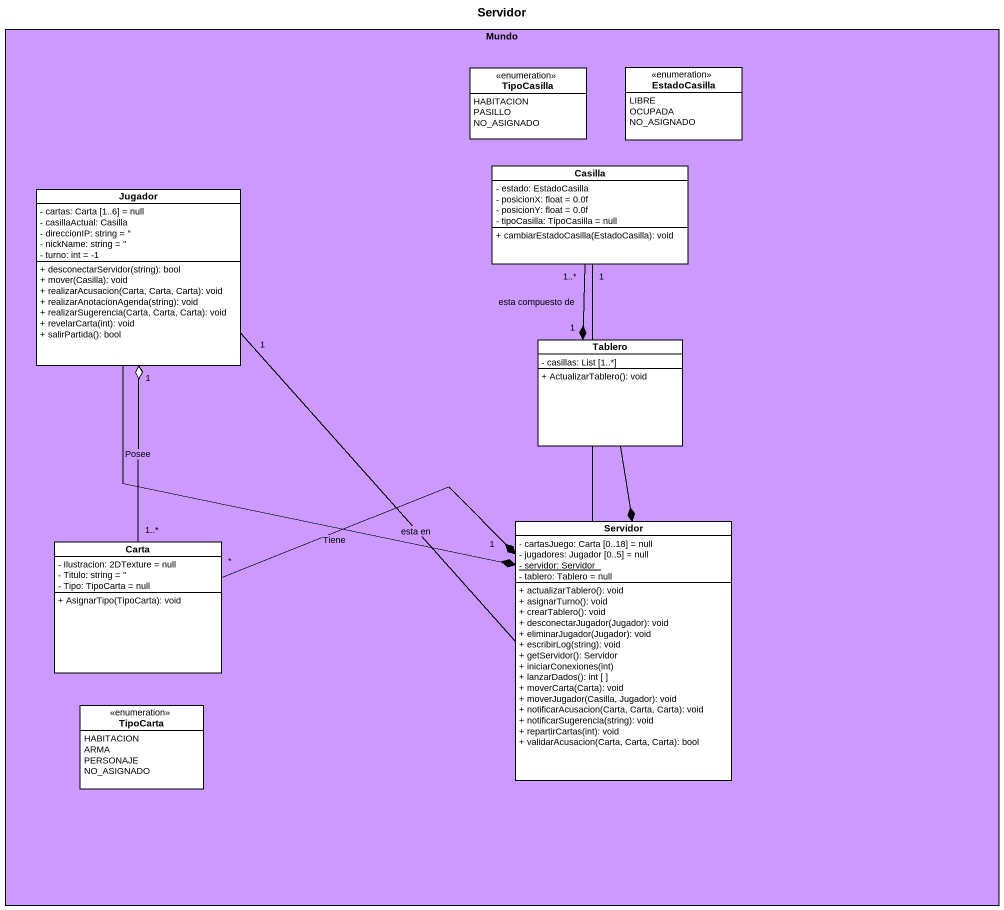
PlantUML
@startuml
title Servidor
hide circle
hide empty members
skinparam classAttributeIconSize 0
rectangle Mundo #CC99FF {
  enum TipoCasilla {
    HABITACION
    PASILLO
    NO_ASIGNADO
  }
  enum EstadoCasilla {
    LIBRE
    OCUPADA
    NO_ASIGNADO
  }
  class Jugador {
    - cartas: Carta [1..6] = null
    - casillaActual: Casilla
    - direccionIP: string = ''
    - nickName: string = ''
    - turno: int = -1
    + desconectarServidor(string): bool
    + mover(Casilla): void
    + realizarAcusacion(Carta, Carta, Carta): void
    + realizarAnotacionAgenda(string): void
    + realizarSugerencia(Carta, Carta, Carta): void
    + revelarCarta(int): void
    + salirPartida(): bool
  }
  class Casilla {
    - estado: EstadoCasilla
    - posicionX: float = 0.0f
    - posicionY: float = 0.0f
    - tipoCasilla: TipoCasilla = null
    + cambiarEstadoCasilla(EstadoCasilla): void
  }
  class Tablero {
    - casillas: List [1..*]
    + ActualizarTablero(): void
  }
  class Carta {
    - Ilustracion: 2DTexture = null
    - Titulo: string = ''
    - Tipo: TipoCarta = null
    + AsignarTipo(TipoCarta): void
  }
  class Servidor {
    - cartasJuego: Carta [0..18] = null
    - jugadores: Jugador [0..5] = null
    {static} - servidor: Servidor
    - tablero: Tablero = null
    + actualizarTablero(): void
    + asignarTurno(): void
    + crearTablero(): void
    + desconectarJugador(Jugador): void
    + eliminarJugador(Jugador): void
    + escribirLog(string): void
    + getServidor(): Servidor
    + iniciarConexiones(int)
    + lanzarDados(): int [ ]
    + moverCarta(Carta): void
    + moverJugador(Casilla, Jugador): void
    + notificarAcusacion(Carta, Carta, Carta): void
    + notificarSugerencia(string): void
    + repartirCartas(int): void
    + validarAcusacion(Carta, Carta, Carta): bool
  }
  enum TipoCarta {
    HABITACION
    ARMA
    PERSONAJE
    NO_ASIGNADO
  }
}
Jugador "1" -right- "1" Casilla : esta en
Jugador --* Servidor
Casilla "1..*" --* "1" Tablero : esta compuesto de
Tablero --* Servidor
Carta "1..*" -up-o "1" Jugador : Posee
Carta "*" -right-* "1" Servidor : Tiene
@enduml
